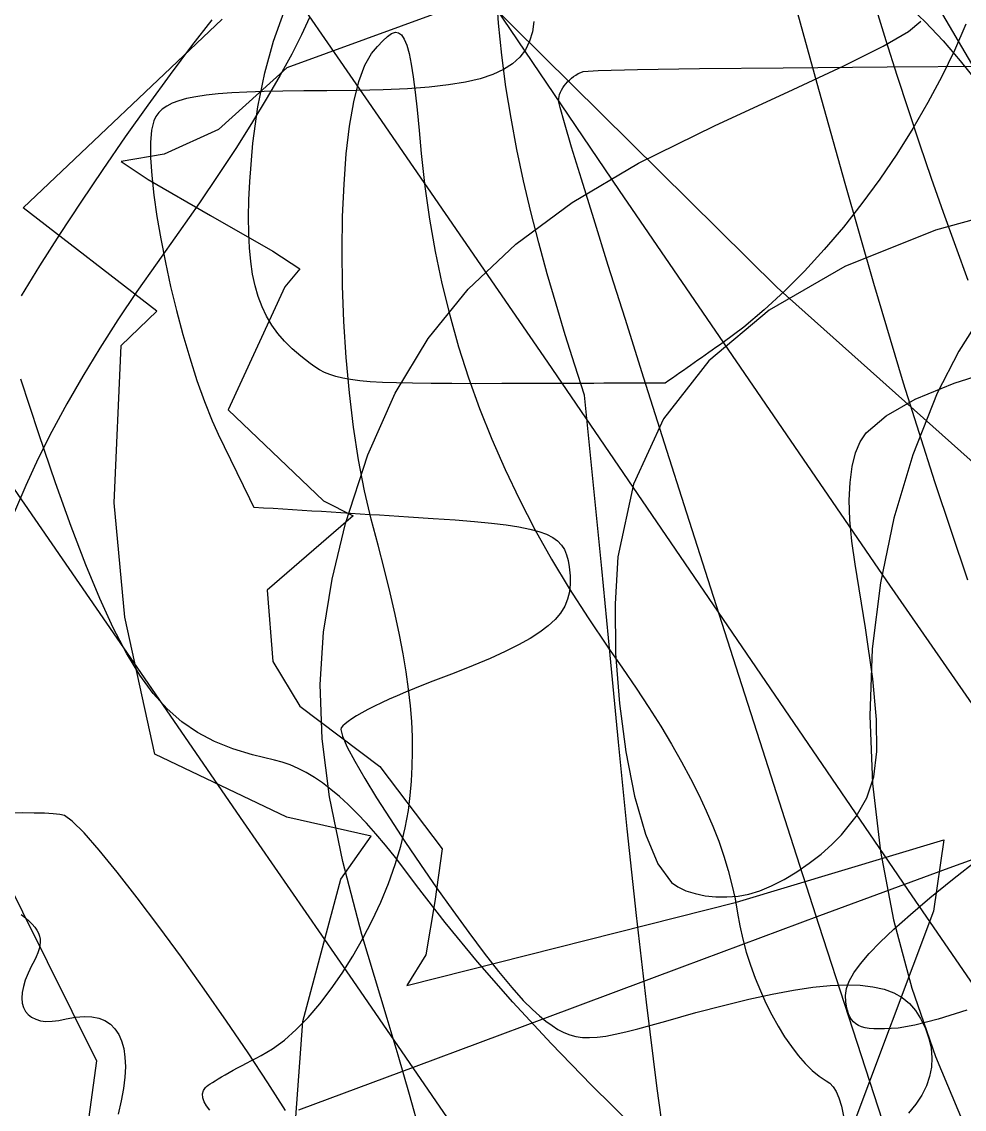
# Model space of a CAD drawing. Extents: x -75 to 75, y -75 to 75.
# Drawn here: x -58.71 to -40.17, y -34.69 to -13.3 of the extents above; entities that cross this region are included whole.
import ezdxf

# ---------------------------------------------------------------- set-up
doc = ezdxf.new("R2010")
doc.units = 0
for name, color, linetype in [('butterfly', 7, 'CONTINUOUS'), ('crown', 7, 'CONTINUOUS'), ('heart', 7, 'CONTINUOUS'), ('hellokitty', 7, 'CONTINUOUS'), ('ironman', 7, 'CONTINUOUS'), ('mushroom', 7, 'CONTINUOUS'), ('nes', 7, 'CONTINUOUS'), ('skullbones', 7, 'CONTINUOUS'), ('stormtrooper', 7, 'CONTINUOUS'), ('thundercats', 7, 'CONTINUOUS'), ('wolf', 7, 'CONTINUOUS')]:
    doc.layers.add(name, color=color, linetype=linetype)

msp = doc.modelspace()

# ---------------------------------------------------------------- linework, layer by layer
at = {"layer": 'butterfly', "color": 7}
for p, q in [((-41.266556, -13.495119), (-41.019087, -13.289701)), ((-41.762502, -13.78138), (-41.266556, -13.495119)), ((-42.539372, -14.169946), (-41.762502, -13.78138)), ((-43.62962, -14.682284), (-42.539372, -14.169946)), ((-45.065696, -15.339853), (-43.62962, -14.682284)), ((-46.57723, -16.084818), (-45.065696, -15.339853)), ((-47.878706, -16.855844), (-46.57723, -16.084818)), ((-48.989073, -17.673337), (-47.878706, -16.855844)), ((-38.642869, -16.822555), (-40.732733, -17.399841)), ((-40.732733, -17.399841), (-42.519318, -18.115562)), ((-49.927279, -18.5577), (-48.989073, -17.673337)), ((-42.519318, -18.115562), (-44.004842, -18.971252)), ((-50.712266, -19.52934), (-49.927279, -18.5577)), ((-44.004842, -18.971252), (-45.19153, -19.968456)), ((-51.362983, -20.608671), (-50.712266, -19.52934)), ((-45.19153, -19.968456), (-46.081597, -21.10871)), ((-40.367788, -20.410184), (-39.395465, -20.099711)), ((-41.131239, -20.72544), (-40.367788, -20.410184)), ((-51.898375, -21.816094), (-51.362983, -20.608671)), ((-41.702318, -21.050208), (-41.131239, -20.72544)), ((-46.081597, -21.10871), (-46.677267, -22.393552)), ((-42.097534, -21.38921), (-41.702318, -21.050208)), ((-42.30755, -21.781141), (-42.215178, -21.560149)), ((-42.215178, -21.560149), (-42.097534, -21.38921)), ((-42.374349, -22.048764), (-42.30755, -21.781141)), ((-52.337389, -23.172014), (-51.898375, -21.816094)), ((-42.415285, -22.359609), (-42.374349, -22.048764)), ((-46.677267, -22.393552), (-46.98076, -23.824525)), ((-42.430073, -22.710267), (-42.415285, -22.359609)), ((-42.418389, -23.097326), (-42.430073, -22.710267)), ((-52.603874, -24.266483), (-52.337389, -23.172014)), ((-42.379979, -23.517375), (-42.418389, -23.097326)), ((-42.314529, -23.966997), (-42.379979, -23.517375)), ((-46.98076, -23.824525), (-47.037176, -24.749385)), ((-42.108541, -25.221111), (-42.314529, -23.966997)), ((-52.772609, -25.306559), (-52.603874, -24.266483)), ((-47.037176, -24.749385), (-47.025379, -25.726452)), ((-41.966944, -26.226764), (-42.108541, -25.221111)), ((-52.839854, -26.33691), (-52.772609, -25.306559)), ((-47.025379, -25.726452), (-46.952586, -26.711848)), ((-41.891774, -27.024059), (-41.966944, -26.226764)), ((-52.801878, -27.4022), (-52.839854, -26.33691)), ((-46.952586, -26.711848), (-46.826029, -27.661684)), ((-41.885057, -27.653115), (-41.891774, -27.024059)), ((-52.654939, -28.547105), (-52.801878, -27.4022)), ((-46.826029, -27.661684), (-46.652925, -28.532082)), ((-41.948803, -28.154043), (-41.885057, -27.653115)), ((-42.085043, -28.566948), (-41.948803, -28.154043)), ((-52.395303, -29.816287), (-52.654939, -28.547105)), ((-46.652925, -28.532082), (-46.440502, -29.279156)), ((-42.295801, -28.931952), (-42.085043, -28.566948)), ((-42.583103, -29.289161), (-42.295801, -28.931952)), ((-46.440502, -29.279156), (-46.195988, -29.859018)), ((-42.770388, -29.481667), (-42.583103, -29.289161)), ((-42.984321, -29.67055), (-42.770388, -29.481667)), ((-43.217409, -29.851011), (-42.984321, -29.67055)), ((-52.019234, -31.254421), (-52.395303, -29.816287)), ((-46.195988, -29.859018), (-45.926601, -30.227789)), ((-43.462171, -30.018251), (-43.217409, -29.851011)), ((-43.711122, -30.167473), (-43.462171, -30.018251)), ((-45.926601, -30.227789), (-45.800939, -30.316737)), ((-45.800939, -30.316737), (-45.644497, -30.390431)), ((-44.191642, -30.392669), (-43.956774, -30.29388)), ((-43.956774, -30.29388), (-43.711122, -30.167473)), ((-45.644497, -30.390431), (-45.463505, -30.447914)), ((-45.463505, -30.447914), (-45.264189, -30.488244)), ((-45.264189, -30.488244), (-45.052776, -30.510483)), ((-45.052776, -30.510483), (-44.835496, -30.513672)), ((-44.835496, -30.513672), (-44.618574, -30.496823)), ((-44.618574, -30.496823), (-44.408237, -30.459048)), ((-44.408237, -30.459048), (-44.191642, -30.392669)), ((-51.522991, -32.906171), (-52.019234, -31.254421)), ((-51.30408, -33.622892), (-51.522991, -32.906171)), ((-51.078031, -34.40047), (-51.30408, -33.622892)), ((-50.851356, -35.214092), (-51.078031, -34.40047))]:
    msp.add_line(p, q, dxfattribs=at)
at = {"layer": 'crown', "color": 7}
for p, q in [((-47.806861, -14.350546), (-47.760385, -14.323057)), ((-47.760385, -14.323057), (-47.712266, -14.298645)), ((-47.712266, -14.298645), (-47.662764, -14.277648)), ((-47.662764, -14.277648), (-47.367094, -14.258654)), ((-47.367094, -14.258654), (-46.596695, -14.240197)), ((-46.596695, -14.240197), (-45.376146, -14.22236)), ((-45.376146, -14.22236), (-43.730017, -14.205258)), ((-43.730017, -14.205258), (-41.682893, -14.188973)), ((-41.682893, -14.188973), (-39.259343, -14.173592)), ((-48.037392, -14.563959), (-48.005969, -14.524112)), ((-48.005969, -14.524112), (-47.971416, -14.485578)), ((-47.971416, -14.485578), (-47.93398, -14.448655)), ((-47.93398, -14.448655), (-47.89391, -14.413645)), ((-47.89391, -14.413645), (-47.851452, -14.380837)), ((-47.851452, -14.380837), (-47.806861, -14.350546)), ((-48.138794, -14.772617), (-48.126771, -14.730623)), ((-48.126771, -14.730623), (-48.110374, -14.688459)), ((-48.110374, -14.688459), (-48.089857, -14.646433)), ((-48.089857, -14.646433), (-48.065444, -14.604836)), ((-48.065444, -14.604836), (-48.037392, -14.563959)), ((-48.148728, -14.854944), (-48.146188, -14.814158)), ((-48.119112, -14.986203), (-48.148728, -14.854944)), ((-48.146188, -14.814158), (-48.138794, -14.772617)), ((-48.032176, -15.293196), (-48.119112, -14.986203)), ((-47.890859, -15.766692), (-48.032176, -15.293196)), ((-47.698093, -16.397453), (-47.890859, -15.766692)), ((-47.456804, -17.176245), (-47.698093, -16.397453)), ((-47.169922, -18.093823), (-47.456804, -17.176245)), ((-46.840374, -19.14096), (-47.169922, -18.093823)), ((-46.471089, -20.308409), (-46.840374, -19.14096)), ((-46.064991, -21.586944), (-46.471089, -20.308409)), ((-45.62501, -22.967321), (-46.064991, -21.586944)), ((-45.15408, -24.440309), (-45.62501, -22.967321)), ((-44.655119, -25.99666), (-45.15408, -24.440309)), ((-44.131058, -27.627148), (-44.655119, -25.99666)), ((-43.584834, -29.322536), (-44.131058, -27.627148)), ((-43.019365, -31.073581), (-43.584834, -29.322536)), ((-42.437583, -32.871052), (-43.019365, -31.073581)), ((-41.369607, -36.164478), (-42.437583, -32.871052))]:
    msp.add_line(p, q, dxfattribs=at)
at = {"layer": 'heart', "color": 7}
for p, q in [((-58.605194, -3.937892), (-43.850264, -18.525253)), ((-43.850264, -18.525253), (-38.682069, -23.146642))]:
    msp.add_line(p, q, dxfattribs=at)
at = {"layer": 'hellokitty', "color": 7}
for p, q in [((-48.632804, -13.295289), (-48.664374, -13.501367)), ((-48.664374, -13.501367), (-48.719909, -13.686959)), ((-48.801799, -13.852996), (-48.91243, -14.000409)), ((-48.719909, -13.686959), (-48.801799, -13.852996)), ((-48.91243, -14.000409), (-49.054196, -14.130122)), ((-49.229481, -14.24307), (-49.440677, -14.34018)), ((-49.054196, -14.130122), (-49.229481, -14.24307)), ((-49.980356, -14.49061), (-50.313615, -14.54579)), ((-49.690172, -14.422382), (-49.980356, -14.49061)), ((-49.440677, -14.34018), (-49.690172, -14.422382)), ((-55.079745, -14.74744), (-55.286052, -14.7782)), ((-54.844154, -14.721843), (-55.079745, -14.74744)), ((-54.577389, -14.701099), (-54.844154, -14.721843)), ((-54.277556, -14.684872), (-54.577389, -14.701099)), ((-53.942765, -14.672821), (-54.277556, -14.684872)), ((-53.571115, -14.664608), (-53.942765, -14.672821)), ((-53.160721, -14.659923), (-53.571115, -14.664608)), ((-52.709685, -14.658512), (-53.160721, -14.659923)), ((-52.125205, -14.654617), (-52.709685, -14.658512)), ((-51.595748, -14.642341), (-52.125205, -14.654617)), ((-51.118922, -14.620723), (-51.595748, -14.642341)), ((-50.692344, -14.588848), (-51.118922, -14.620723)), ((-50.313615, -14.54579), (-50.692344, -14.588848)), ((-55.856324, -14.959528), (-55.944618, -15.021077)), ((-55.748214, -14.904793), (-55.856324, -14.959528)), ((-55.618394, -14.856547), (-55.748214, -14.904793)), ((-55.46497, -14.81446), (-55.618394, -14.856547)), ((-55.286052, -14.7782), (-55.46497, -14.81446)), ((-56.069326, -15.165945), (-56.109529, -15.24992)), ((-56.014987, -15.089773), (-56.069326, -15.165945)), ((-55.944618, -15.021077), (-56.014987, -15.089773)), ((-56.109529, -15.24992), (-56.154439, -15.432961)), ((-56.154439, -15.432961), (-56.175379, -15.677955)), ((-56.175379, -15.677955), (-56.173968, -15.977526)), ((-56.173968, -15.977526), (-56.15156, -16.324306)), ((-56.15156, -16.324306), (-56.109774, -16.710931)), ((-56.109774, -16.710931), (-56.050155, -17.130022)), ((-56.050155, -17.130022), (-55.974231, -17.574215)), ((-55.974231, -17.574215), (-55.883545, -18.036136)), ((-55.883545, -18.036136), (-55.779628, -18.508421)), ((-55.779628, -18.508421), (-55.664018, -18.983695)), ((-55.664018, -18.983695), (-55.538246, -19.454588)), ((-55.538246, -19.454588), (-55.403849, -19.913733)), ((-55.403849, -19.913733), (-55.262365, -20.353759)), ((-55.262365, -20.353759), (-55.115325, -20.767297)), ((-55.115325, -20.767297), (-54.964268, -21.146973)), ((-54.964268, -21.146973), (-54.810725, -21.485423)), ((-54.810725, -21.485423), (-54.769117, -21.570482)), ((-54.769117, -21.570482), (-54.727509, -21.655538)), ((-54.727509, -21.655538), (-54.685904, -21.740597)), ((-54.685904, -21.740597), (-54.644296, -21.825656)), ((-54.644296, -21.825656), (-54.602688, -21.910712)), ((-54.602688, -21.910712), (-54.56108, -21.995771)), ((-54.56108, -21.995771), (-54.519472, -22.08083)), ((-54.519472, -22.08083), (-54.477866, -22.165889)), ((-54.477866, -22.165889), (-54.436258, -22.250945)), ((-54.436258, -22.250945), (-54.39465, -22.336004)), ((-54.39465, -22.336004), (-54.353042, -22.421063)), ((-54.353042, -22.421063), (-54.311434, -22.506119)), ((-54.311434, -22.506119), (-54.269826, -22.591178)), ((-54.269826, -22.591178), (-54.228221, -22.676237)), ((-54.228221, -22.676237), (-54.186613, -22.761293)), ((-54.186613, -22.761293), (-54.145005, -22.846352)), ((-54.145005, -22.846352), (-53.95459, -22.858262)), ((-53.95459, -22.858262), (-53.764172, -22.870171)), ((-53.764172, -22.870171), (-53.573756, -22.882081)), ((-53.573756, -22.882081), (-53.383338, -22.893991)), ((-53.383338, -22.893991), (-53.192923, -22.905901)), ((-53.192923, -22.905901), (-53.002505, -22.91781)), ((-53.002505, -22.91781), (-52.812089, -22.92972)), ((-52.812089, -22.92972), (-52.621674, -22.94163)), ((-52.621674, -22.94163), (-52.431256, -22.95354)), ((-52.431256, -22.95354), (-52.24084, -22.96545)), ((-52.24084, -22.96545), (-52.050422, -22.977359)), ((-52.050422, -22.977359), (-51.860007, -22.989269)), ((-51.860007, -22.989269), (-51.669589, -23.001179)), ((-51.669589, -23.001179), (-51.479173, -23.013089)), ((-51.479173, -23.013089), (-51.288755, -23.024998)), ((-51.288755, -23.024998), (-51.09834, -23.036908)), ((-51.09834, -23.036908), (-50.614679, -23.06824)), ((-50.614679, -23.06824), (-50.18396, -23.098994)), ((-50.18396, -23.098994), (-49.803013, -23.13016)), ((-49.803013, -23.13016), (-49.46867, -23.162723)), ((-49.46867, -23.162723), (-49.177764, -23.197676)), ((-49.177764, -23.197676), (-48.92712, -23.236002)), ((-48.92712, -23.236002), (-48.713573, -23.278694)), ((-48.713573, -23.278694), (-48.533953, -23.326736)), ((-48.533953, -23.326736), (-48.385092, -23.381118)), ((-48.385092, -23.381118), (-48.263818, -23.442828)), ((-48.263818, -23.442828), (-48.166965, -23.512856)), ((-48.166965, -23.512856), (-48.091364, -23.592186)), ((-48.091364, -23.592186), (-48.033844, -23.681811)), ((-48.033844, -23.681811), (-47.991237, -23.782714)), ((-47.991237, -23.782714), (-47.960373, -23.895888)), ((-47.960373, -23.895888), (-47.938078, -24.022318)), ((-47.938078, -24.022318), (-47.919677, -24.197804)), ((-47.917701, -24.361566), (-47.933872, -24.515126)), ((-47.919677, -24.197804), (-47.917701, -24.361566)), ((-47.933872, -24.515126), (-47.970053, -24.659996)), ((-48.028044, -24.79769), (-48.109649, -24.929725)), ((-47.970053, -24.659996), (-48.028044, -24.79769)), ((-48.109649, -24.929725), (-48.216679, -25.057616)), ((-48.350938, -25.182881), (-48.51424, -25.30703)), ((-48.216679, -25.057616), (-48.350938, -25.182881)), ((-48.708386, -25.431583), (-48.935188, -25.558053)), ((-48.51424, -25.30703), (-48.708386, -25.431583)), ((-48.935188, -25.558053), (-49.196453, -25.687957)), ((-49.493991, -25.822808), (-49.829604, -25.964126)), ((-49.196453, -25.687957), (-49.493991, -25.822808)), ((-49.829604, -25.964126), (-50.205107, -26.113421)), ((-50.622304, -26.272213), (-50.806579, -26.342529)), ((-50.205107, -26.113421), (-50.622304, -26.272213)), ((-51.158699, -26.485006), (-51.324691, -26.556197)), ((-50.985685, -26.413621), (-51.158699, -26.485006)), ((-50.806579, -26.342529), (-50.985685, -26.413621)), ((-51.631895, -26.69606), (-51.771254, -26.76376)), ((-51.482732, -26.62671), (-51.631895, -26.69606)), ((-51.324691, -26.556197), (-51.482732, -26.62671)), ((-52.016852, -26.89227), (-52.121232, -26.952109)), ((-51.899882, -26.829323), (-52.016852, -26.89227)), ((-51.771254, -26.76376), (-51.899882, -26.829323)), ((-52.394344, -27.150718), (-52.421889, -27.187754)), ((-52.349583, -27.10815), (-52.394344, -27.150718)), ((-52.288527, -27.060536), (-52.349583, -27.10815)), ((-52.212099, -27.008362), (-52.288527, -27.060536)), ((-52.121232, -26.952109), (-52.212099, -27.008362)), ((-52.421889, -27.187754), (-52.431259, -27.218773)), ((-52.431259, -27.218773), (-52.398312, -27.353373)), ((-52.398312, -27.353373), (-52.304338, -27.565691)), ((-52.304338, -27.565691), (-52.156625, -27.845063)), ((-52.156625, -27.845063), (-51.962468, -28.180832)), ((-51.962468, -28.180832), (-51.729155, -28.562328)), ((-51.729155, -28.562328), (-51.463981, -28.978894)), ((-58.701742, -28.861983), (-58.968536, -28.865878)), ((-58.465122, -28.86283), (-58.701742, -28.861983)), ((-58.261171, -28.868333), (-58.465122, -28.86283)), ((-58.092396, -28.878691), (-58.261171, -28.868333)), ((-57.961293, -28.894016), (-58.092396, -28.878691)), ((-57.870361, -28.914448), (-57.961293, -28.894016)), ((-57.716417, -29.019726), (-57.870361, -28.914448)), ((-57.483773, -29.251405), (-57.716417, -29.019726)), ((-51.463981, -28.978894), (-51.174238, -29.419863)), ((-57.184657, -29.592174), (-57.483773, -29.251405)), ((-51.174238, -29.419863), (-50.867217, -29.874571)), ((-56.831303, -30.024725), (-57.184657, -29.592174)), ((-50.867217, -29.874571), (-50.550211, -30.332361)), ((-56.435938, -30.531751), (-56.831303, -30.024725)), ((-50.550211, -30.332361), (-50.230512, -30.782565)), ((-56.010793, -31.095939), (-56.435938, -30.531751)), ((-50.230512, -30.782565), (-49.915411, -31.21452)), ((-55.568094, -31.699985), (-56.010793, -31.095939)), ((-49.915411, -31.21452), (-49.612203, -31.617567)), ((-49.612203, -31.617567), (-49.328174, -31.981038)), ((-55.120074, -32.326574), (-55.568094, -31.699985)), ((-49.328174, -31.981038), (-49.070621, -32.294274)), ((-43.529696, -32.346003), (-43.148337, -32.289267)), ((-43.148337, -32.289267), (-42.802886, -32.254035)), ((-42.802886, -32.254035), (-42.49162, -32.240291)), ((-42.49162, -32.240291), (-42.212827, -32.248023)), ((-42.212827, -32.248023), (-41.964782, -32.2772)), ((-41.964782, -32.2772), (-41.745766, -32.327808)), ((-54.678964, -32.958402), (-55.120074, -32.326574)), ((-49.070621, -32.294274), (-48.846836, -32.546612)), ((-44.407012, -32.524054), (-43.94868, -32.424257)), ((-43.94868, -32.424257), (-43.529696, -32.346003)), ((-41.745766, -32.327808), (-41.554061, -32.399834)), ((-41.554061, -32.399834), (-41.387951, -32.49326)), ((-41.387951, -32.49326), (-41.245711, -32.608066)), ((-48.846836, -32.546612), (-48.664108, -32.727386)), ((-45.448587, -32.788332), (-44.906407, -32.645406)), ((-44.906407, -32.645406), (-44.407012, -32.524054)), ((-41.245711, -32.608066), (-41.125623, -32.744235)), ((-48.664108, -32.727386), (-48.525653, -32.84763)), ((-48.525653, -32.84763), (-48.397482, -32.95254)), ((-46.03527, -32.952851), (-45.448587, -32.788332)), ((-41.125623, -32.744235), (-41.02597, -32.901752)), ((-41.02597, -32.901752), (-40.931744, -33.100131)), ((-54.256988, -33.578159), (-54.678964, -32.958402)), ((-48.397482, -32.95254), (-48.276654, -33.042372)), ((-48.276654, -33.042372), (-48.160226, -33.117378)), ((-48.160226, -33.117378), (-48.045254, -33.17781)), ((-46.824875, -33.166888), (-46.590619, -33.107509)), ((-46.590619, -33.107509), (-46.328398, -33.036078)), ((-46.328398, -33.036078), (-46.03527, -32.952851)), ((-40.931744, -33.100131), (-40.863353, -33.295186)), ((-48.045254, -33.17781), (-47.928795, -33.223922)), ((-47.928795, -33.223922), (-47.807914, -33.255963)), ((-47.807914, -33.255963), (-47.679661, -33.274195)), ((-47.679661, -33.274195), (-47.541095, -33.278851)), ((-47.541095, -33.278851), (-47.389277, -33.270187)), ((-47.389277, -33.270187), (-47.221261, -33.248484)), ((-47.221261, -33.248484), (-47.034109, -33.213963)), ((-47.034109, -33.213963), (-46.824875, -33.166888)), ((-40.863353, -33.295186), (-40.820935, -33.487148)), ((-40.820935, -33.487148), (-40.804623, -33.676254)), ((-53.866378, -34.168537), (-54.256988, -33.578159)), ((-40.804623, -33.676254), (-40.814557, -33.862732)), ((-40.814557, -33.862732), (-40.850854, -34.046818)), ((-53.519364, -34.712224), (-53.866378, -34.168537)), ((-40.850854, -34.046818), (-40.913657, -34.228741)), ((-41.003101, -34.408739), (-41.119321, -34.587045)), ((-40.913657, -34.228741), (-41.003101, -34.408739)), ((-41.119321, -34.587045), (-41.262447, -34.763891))]:
    msp.add_line(p, q, dxfattribs=at)
at = {"layer": 'ironman', "color": 7}
for p, q in [((-43.613761, -12.539181), (-43.067422, -14.509646)), ((-49.32989, -13.331402), (-49.373765, -12.703395)), ((-41.701994, -13.677925), (-41.911205, -12.997719)), ((-41.307334, -12.950289), (-40.93652, -13.304478)), ((-49.265817, -13.956851), (-49.32989, -13.331402)), ((-40.93652, -13.304478), (-40.584069, -13.679272)), ((-41.487479, -14.356472), (-41.701994, -13.677925)), ((-40.584069, -13.679272), (-40.247226, -14.07164)), ((-49.18298, -14.579662), (-49.265817, -13.956851)), ((-40.247226, -14.07164), (-39.923226, -14.478542)), ((-43.067422, -14.509646), (-42.516137, -16.478704)), ((-41.267679, -15.033326), (-41.487479, -14.356472)), ((-49.08281, -15.199749), (-49.18298, -14.579662)), ((-41.042615, -15.708447), (-41.267679, -15.033326)), ((-48.966749, -15.817037), (-49.08281, -15.199749)), ((-48.83623, -16.431435), (-48.966749, -15.817037)), ((-40.812314, -16.381801), (-41.042615, -15.708447)), ((-48.692689, -17.042867), (-48.83623, -16.431435)), ((-40.576791, -17.053343), (-40.812314, -16.381801)), ((-42.516137, -16.478704), (-41.952093, -18.443154)), ((-48.537563, -17.651245), (-48.692689, -17.042867)), ((-40.336069, -17.723042), (-40.576791, -17.053343)), ((-48.372285, -18.25649), (-48.537563, -17.651245)), ((-40.090169, -18.390862), (-40.336069, -17.723042)), ((-48.198295, -18.858521), (-48.372285, -18.25649)), ((-41.952093, -18.443154), (-41.36747, -20.399796)), ((-48.017024, -19.457249), (-48.198295, -18.858521)), ((-47.82991, -20.052597), (-48.017024, -19.457249)), ((-47.638391, -20.644482), (-47.82991, -20.052597)), ((-41.36747, -20.399796), (-40.754458, -22.345427)), ((-47.465962, -22.348023), (-47.638391, -20.644482)), ((-47.299795, -24.053602), (-47.465962, -22.348023)), ((-40.754458, -22.345427), (-40.105237, -24.276846)), ((-47.135824, -25.760372), (-47.299795, -24.053602)), ((-46.969979, -27.467489), (-47.135824, -25.760372)), ((-46.798193, -29.174115), (-46.969979, -27.467489)), ((-46.616397, -30.879407), (-46.798193, -29.174115)), ((-46.420526, -32.582519), (-46.616397, -30.879407)), ((-46.206512, -34.282611), (-46.420526, -32.582519)), ((-45.970283, -35.97884), (-46.206512, -34.282611))]:
    msp.add_line(p, q, dxfattribs=at)
at = {"layer": 'mushroom', "color": 7}
for p, q in [((-53.754703, -13.682782), (-53.54515, -13.102302)), ((-40.138147, -13.3528), (-40.359903, -13.864819)), ((-53.928131, -14.307834), (-53.754703, -13.682782)), ((-40.359903, -13.864819), (-40.608639, -14.37907)), ((-54.064682, -14.976517), (-53.928131, -14.307834)), ((-40.608639, -14.37907), (-40.882189, -14.892491)), ((-40.882189, -14.892491), (-41.178393, -15.402012)), ((-54.163609, -15.687878), (-54.064682, -14.976517)), ((-41.178393, -15.402012), (-41.495083, -15.904577)), ((-54.224163, -16.44098), (-54.163609, -15.687878)), ((-41.495083, -15.904577), (-41.8301, -16.397117)), ((-54.23977, -16.805684), (-54.224163, -16.44098)), ((-41.8301, -16.397117), (-42.181278, -16.876567)), ((-54.246007, -17.143772), (-54.23977, -16.805684)), ((-42.181278, -16.876567), (-42.546456, -17.339866)), ((-54.24231, -17.456929), (-54.246007, -17.143772)), ((-54.228142, -17.74683), (-54.24231, -17.456929)), ((-42.546456, -17.339866), (-42.923471, -17.783951)), ((-54.20294, -18.015156), (-54.228142, -17.74683)), ((-42.923471, -17.783951), (-43.310161, -18.205758)), ((-54.166129, -18.263591), (-54.20294, -18.015156)), ((-54.117167, -18.493808), (-54.166129, -18.263591)), ((-43.310161, -18.205758), (-43.70436, -18.602221)), ((-54.055493, -18.707492), (-54.117167, -18.493808)), ((-43.70436, -18.602221), (-44.103905, -18.970275)), ((-53.980548, -18.906323), (-54.055493, -18.707492)), ((-53.891784, -19.091978), (-53.980548, -18.906323)), ((-44.103905, -18.970275), (-44.506636, -19.306862)), ((-53.788637, -19.26614), (-53.891784, -19.091978)), ((-53.670556, -19.430486), (-53.788637, -19.26614)), ((-53.53698, -19.586696), (-53.670556, -19.430486)), ((-44.506636, -19.306862), (-44.910386, -19.608916)), ((-53.387354, -19.736452), (-53.53698, -19.586696)), ((-44.981523, -19.658937), (-45.052657, -19.708961)), ((-44.910386, -19.608916), (-44.981523, -19.658937)), ((-53.221125, -19.881435), (-53.387354, -19.736452)), ((-53.037732, -20.023322), (-53.221125, -19.881435)), ((-45.266068, -19.859027), (-45.337202, -19.909051)), ((-45.194931, -19.809006), (-45.266068, -19.859027)), ((-45.123794, -19.758982), (-45.194931, -19.809006)), ((-45.052657, -19.708961), (-45.123794, -19.758982)), ((-52.944832, -20.088473), (-53.037732, -20.023322)), ((-52.851572, -20.146275), (-52.944832, -20.088473)), ((-45.550613, -20.059117), (-45.621747, -20.109138)), ((-45.479476, -20.009093), (-45.550613, -20.059117)), ((-45.408339, -19.959072), (-45.479476, -20.009093)), ((-45.337202, -19.909051), (-45.408339, -19.959072)), ((-52.753949, -20.197146), (-52.851572, -20.146275)), ((-52.64796, -20.241503), (-52.753949, -20.197146)), ((-52.529605, -20.279766), (-52.64796, -20.241503)), ((-52.394883, -20.312357), (-52.529605, -20.279766)), ((-52.239788, -20.339705), (-52.394883, -20.312357)), ((-45.906292, -20.309228), (-45.977429, -20.359251)), ((-45.835158, -20.259207), (-45.906292, -20.309228)), ((-45.764021, -20.209183), (-45.835158, -20.259207)), ((-45.692884, -20.159162), (-45.764021, -20.209183)), ((-45.621747, -20.109138), (-45.692884, -20.159162)), ((-52.060323, -20.362198), (-52.239788, -20.339705)), ((-51.852483, -20.380288), (-52.060323, -20.362198)), ((-51.612267, -20.394371), (-51.852483, -20.380288)), ((-51.335675, -20.404898), (-51.612267, -20.394371)), ((-51.018702, -20.412264), (-51.335675, -20.404898)), ((-50.657348, -20.416893), (-51.018702, -20.412264)), ((-50.247612, -20.41915), (-50.657348, -20.416893)), ((-49.78549, -20.419433), (-50.247612, -20.41915)), ((-49.266983, -20.418304), (-49.78549, -20.419433)), ((-49.065832, -20.417739), (-49.266983, -20.418304)), ((-48.864681, -20.417175), (-49.065832, -20.417739)), ((-48.66353, -20.41661), (-48.864681, -20.417175)), ((-48.462379, -20.416046), (-48.66353, -20.41661)), ((-48.261228, -20.415481), (-48.462379, -20.416046)), ((-48.060077, -20.414917), (-48.261228, -20.415481)), ((-47.858926, -20.414353), (-48.060077, -20.414917)), ((-47.657774, -20.413788), (-47.858926, -20.414353)), ((-47.456623, -20.413224), (-47.657774, -20.413788)), ((-47.255472, -20.412659), (-47.456623, -20.413224)), ((-47.054321, -20.412095), (-47.255472, -20.412659)), ((-46.85317, -20.41153), (-47.054321, -20.412095)), ((-46.652019, -20.410966), (-46.85317, -20.41153)), ((-46.450868, -20.410401), (-46.652019, -20.410966)), ((-46.249717, -20.409837), (-46.450868, -20.410401)), ((-46.048566, -20.409273), (-46.249717, -20.409837)), ((-45.977429, -20.359251), (-46.048566, -20.409273))]:
    msp.add_line(p, q, dxfattribs=at)
at = {"layer": 'nes', "color": 7}
for p, q in [((-46.949611, -16.622878), (-51.495777, -9.902475)), ((-54.734169, -10.761545), (-51.695144, -15.157137)), ((-51.695144, -15.157137), (-48.367521, -19.999475)), ((-41.692912, -24.293472), (-46.949611, -16.622878)), ((-58.648899, -22.7898), (-60.801374, -19.667903)), ((-48.367521, -19.999475), (-44.825813, -25.182043)), ((-56.496427, -25.911697), (-58.648899, -22.7898)), ((-36.376734, -31.969258), (-41.692912, -24.293472)), ((-44.825813, -25.182043), (-41.286814, -30.363942)), ((-54.343955, -29.033594), (-56.496427, -25.911697)), ((-52.191483, -32.155488), (-54.343955, -29.033594)), ((-41.286814, -30.363942), (-37.966958, -35.204358)), ((-50.039008, -35.277385), (-52.191483, -32.155488))]:
    msp.add_line(p, q, dxfattribs=at)
at = {"layer": 'skullbones', "color": 7}
for p, q in [((-40.461839, -29.940851), (-38.138416, -29.100859)), ((-43.006145, -30.875317), (-40.461839, -29.940851)), ((-45.714387, -31.884284), (-43.006145, -30.875317)), ((-48.418654, -32.896779), (-45.714387, -31.884284)), ((-50.951576, -33.841346), (-48.418654, -32.896779)), ((-53.256996, -34.697314), (-50.951576, -33.841346))]:
    msp.add_line(p, q, dxfattribs=at)
at = {"layer": 'stormtrooper', "color": 7}
for p, q in [((-53.046241, -13.217573), (-53.205482, -13.560829)), ((-55.363835, -13.779119), (-54.965772, -13.265782)), ((-53.205482, -13.560829), (-53.398172, -13.939156)), ((-51.711471, -13.787938), (-51.607934, -13.675329)), ((-51.607934, -13.675329), (-51.515439, -13.589883)), ((-51.515439, -13.589883), (-51.43296, -13.533682)), ((-51.43296, -13.533682), (-51.35946, -13.50879)), ((-51.35946, -13.50879), (-51.293914, -13.517313)), ((-51.293914, -13.517313), (-51.235288, -13.5613)), ((-51.235288, -13.5613), (-51.182549, -13.642834)), ((-51.182549, -13.642834), (-51.134668, -13.763998)), ((-55.785049, -14.340829), (-55.363835, -13.779119)), ((-51.82708, -13.925637), (-51.711471, -13.787938)), ((-51.134668, -13.763998), (-51.090616, -13.926862)), ((-53.398172, -13.939156), (-53.623498, -14.351023)), ((-51.962248, -14.152877), (-51.82708, -13.925637)), ((-51.090616, -13.926862), (-51.04936, -14.133505)), ((-52.079485, -14.474294), (-51.962248, -14.152877)), ((-51.04936, -14.133505), (-51.009872, -14.386007)), ((-56.22143, -14.939806), (-55.785049, -14.340829)), ((-53.623498, -14.351023), (-53.880659, -14.794899)), ((-52.178788, -14.879563), (-52.079485, -14.474294)), ((-51.009872, -14.386007), (-50.971117, -14.686438)), ((-50.971117, -14.686438), (-50.932066, -15.036882)), ((-56.664998, -15.564945), (-56.22143, -14.939806)), ((-53.880659, -14.794899), (-54.168844, -15.269264)), ((-52.260142, -15.358361), (-52.178788, -14.879563)), ((-50.932066, -15.036882), (-50.891686, -15.43941)), ((-54.168844, -15.269264), (-54.487242, -15.772582)), ((-52.323546, -15.900366), (-52.260142, -15.358361)), ((-57.107765, -16.205141), (-56.664998, -15.564945)), ((-50.891686, -15.43941), (-50.848951, -15.896102)), ((-54.487242, -15.772582), (-54.835047, -16.303329)), ((-52.368986, -16.495248), (-52.323546, -15.900366)), ((-50.848951, -15.896102), (-50.778955, -16.545264)), ((-57.541755, -16.849293), (-57.107765, -16.205141)), ((-54.835047, -16.303329), (-55.211449, -16.859972)), ((-52.396446, -17.132689), (-52.368986, -16.495248)), ((-50.778955, -16.545264), (-50.688158, -17.187472)), ((-57.958984, -17.486291), (-57.541755, -16.849293)), ((-55.211449, -16.859972), (-55.61564, -17.440989)), ((-52.405957, -17.80236), (-52.396446, -17.132689)), ((-50.688158, -17.187472), (-50.57646, -17.822994)), ((-58.351468, -18.105038), (-57.958984, -17.486291)), ((-55.61564, -17.440989), (-56.04681, -18.044846)), ((-52.397462, -18.49394), (-52.405957, -17.80236)), ((-50.57646, -17.822994), (-50.443759, -18.452095)), ((-58.711225, -18.694423), (-58.351468, -18.105038)), ((-56.04681, -18.044846), (-56.442692, -18.605466)), ((-52.37099, -19.197103), (-52.397462, -18.49394)), ((-50.443759, -18.452095), (-50.289951, -19.07505)), ((-56.442692, -18.605466), (-56.818634, -19.164179)), ((-56.818634, -19.164179), (-57.174186, -19.719967)), ((-52.326512, -19.901527), (-52.37099, -19.197103)), ((-50.289951, -19.07505), (-50.114934, -19.692123)), ((-57.174186, -19.719967), (-57.508885, -20.271816)), ((-50.114934, -19.692123), (-49.918609, -20.303586)), ((-52.264025, -20.596883), (-52.326512, -19.901527)), ((-57.508885, -20.271816), (-57.822276, -20.818715)), ((-49.918609, -20.303586), (-49.700871, -20.909706)), ((-52.183527, -21.272853), (-52.264025, -20.596883)), ((-57.822276, -20.818715), (-58.113902, -21.35965)), ((-49.700871, -20.909706), (-49.461623, -21.510752)), ((-58.113902, -21.35965), (-58.383303, -21.893603)), ((-52.085003, -21.919108), (-52.183527, -21.272853)), ((-49.461623, -21.510752), (-49.20076, -22.106992)), ((-58.383303, -21.893603), (-58.630027, -22.419564)), ((-51.968448, -22.525324), (-52.085003, -21.919108)), ((-49.20076, -22.106992), (-48.918179, -22.698693)), ((-58.630027, -22.419564), (-58.853609, -22.936513)), ((-51.833856, -23.08118), (-51.968448, -22.525324)), ((-48.918179, -22.698693), (-48.613782, -23.286127)), ((-51.695818, -23.596496), (-51.833856, -23.08118)), ((-48.613782, -23.286127), (-48.287463, -23.869563)), ((-51.571601, -24.079065), (-51.695818, -23.596496)), ((-48.287463, -23.869563), (-47.939125, -24.449267)), ((-51.460883, -24.531413), (-51.571601, -24.079065)), ((-51.363341, -24.956062), (-51.460883, -24.531413)), ((-47.939125, -24.449267), (-47.56866, -25.025508)), ((-51.278657, -25.355539), (-51.363341, -24.956062)), ((-47.56866, -25.025508), (-47.175973, -25.598557)), ((-51.206507, -25.732362), (-51.278657, -25.355539)), ((-47.175973, -25.598557), (-46.888174, -26.011451)), ((-51.146569, -26.08906), (-51.206507, -25.732362)), ((-51.098523, -26.428155), (-51.146569, -26.08906)), ((-46.888174, -26.011451), (-46.619801, -26.408205)), ((-51.062049, -26.752172), (-51.098523, -26.428155)), ((-46.619801, -26.408205), (-46.370373, -26.789817)), ((-51.036818, -27.063635), (-51.062049, -26.752172)), ((-46.370373, -26.789817), (-46.139394, -27.157296)), ((-51.02251, -27.365065), (-51.036818, -27.063635)), ((-46.139394, -27.157296), (-45.926383, -27.511637)), ((-51.018813, -27.658989), (-51.02251, -27.365065)), ((-45.926383, -27.511637), (-45.730849, -27.853846)), ((-51.025388, -27.94793), (-51.018813, -27.658989)), ((-51.041927, -28.234411), (-51.025388, -27.94793)), ((-45.730849, -27.853846), (-45.552304, -28.184927)), ((-45.552304, -28.184927), (-45.39026, -28.505875)), ((-51.068117, -28.520957), (-51.041927, -28.234411)), ((-51.103626, -28.810091), (-51.068117, -28.520957)), ((-45.39026, -28.505875), (-45.244233, -28.8177)), ((-51.164115, -29.156841), (-51.103626, -28.810091)), ((-45.244233, -28.8177), (-45.113727, -29.121399)), ((-51.250548, -29.513973), (-51.164115, -29.156841)), ((-45.113727, -29.121399), (-44.998262, -29.417978)), ((-44.998262, -29.417978), (-44.897348, -29.708433)), ((-51.360804, -29.877966), (-51.250548, -29.513973)), ((-44.897348, -29.708433), (-44.810494, -29.993773)), ((-51.492777, -30.245304), (-51.360804, -29.877966)), ((-40.396524, -30.169465), (-39.883757, -29.762334)), ((-44.810494, -29.993773), (-44.737215, -30.274997)), ((-51.64435, -30.612467), (-51.492777, -30.245304)), ((-44.737215, -30.274997), (-44.677022, -30.553107)), ((-40.842686, -30.533306), (-40.396524, -30.169465)), ((-44.677022, -30.553107), (-44.629428, -30.829103)), ((-41.226145, -30.857421), (-40.842686, -30.533306)), ((-51.813409, -30.975941), (-51.64435, -30.612467)), ((-58.719034, -30.858243), (-58.635959, -30.926185)), ((-58.635959, -30.926185), (-58.563851, -30.990227)), ((-58.563851, -30.990227), (-58.502468, -31.05124)), ((-51.997844, -31.332201), (-51.813409, -30.975941)), ((-44.629428, -30.829103), (-44.584369, -31.083515)), ((-41.550799, -31.145376), (-41.226145, -30.857421)), ((-58.502468, -31.05124), (-58.451569, -31.110112)), ((-58.451569, -31.110112), (-58.41091, -31.167719)), ((-58.41091, -31.167719), (-58.380246, -31.224945)), ((-44.584369, -31.083515), (-44.525904, -31.340679)), ((-41.820555, -31.400736), (-41.550799, -31.145376)), ((-58.380246, -31.224945), (-58.359334, -31.282668)), ((-58.359334, -31.282668), (-58.347932, -31.341766)), ((-58.345674, -31.403123), (-58.35256, -31.46762)), ((-58.347932, -31.341766), (-58.345674, -31.403123)), ((-52.195541, -31.677737), (-51.997844, -31.332201)), ((-44.525904, -31.340679), (-44.455077, -31.598622)), ((-42.039311, -31.627072), (-41.820555, -31.400736)), ((-58.39241, -31.609546), (-58.424894, -31.688735)), ((-58.368224, -31.536132), (-58.39241, -31.609546)), ((-58.35256, -31.46762), (-58.368224, -31.536132)), ((-44.455077, -31.598622), (-44.372934, -31.855379)), ((-42.210967, -31.827944), (-42.039311, -31.627072)), ((-58.465424, -31.774587), (-58.513757, -31.867977)), ((-58.424894, -31.688735), (-58.465424, -31.774587)), ((-52.404385, -32.009026), (-52.195541, -31.677737)), ((-44.372934, -31.855379), (-44.280511, -32.108978)), ((-42.339432, -32.006924), (-42.210967, -31.827944)), ((-58.584719, -32.012232), (-58.639123, -32.14817)), ((-58.513757, -31.867977), (-58.584719, -32.012232)), ((-52.622264, -32.32255), (-52.404385, -32.009026)), ((-42.4286, -32.167573), (-42.339432, -32.006924)), ((-58.677277, -32.275317), (-58.699487, -32.393201)), ((-58.639123, -32.14817), (-58.677277, -32.275317)), ((-44.280511, -32.108978), (-44.178852, -32.357449)), ((-42.482378, -32.313459), (-42.4286, -32.167573)), ((-58.699487, -32.393201), (-58.706063, -32.501346)), ((-58.706063, -32.501346), (-58.697314, -32.599277)), ((-52.847065, -32.614791), (-52.622264, -32.32255)), ((-44.178852, -32.357449), (-44.069006, -32.598823)), ((-42.504673, -32.448153), (-42.482378, -32.313459)), ((-42.499367, -32.575215), (-42.504673, -32.448153)), ((-58.697314, -32.599277), (-58.673551, -32.686521)), ((-58.673551, -32.686521), (-58.635076, -32.762602)), ((-53.076675, -32.882233), (-52.847065, -32.614791)), ((-44.069006, -32.598823), (-43.95201, -32.831128)), ((-42.484861, -32.662094), (-42.499367, -32.575215)), ((-42.466997, -32.740038), (-42.484861, -32.662094)), ((-58.635076, -32.762602), (-58.582202, -32.827047)), ((-58.582202, -32.827047), (-58.515233, -32.879386)), ((-58.515233, -32.879386), (-58.434481, -32.919137)), ((-58.434481, -32.919137), (-58.34025, -32.945835)), ((-57.97979, -32.942815), (-57.834739, -32.912535)), ((-57.834739, -32.912535), (-57.651571, -32.875773)), ((-57.651571, -32.875773), (-57.483488, -32.860956)), ((-57.483488, -32.860956), (-57.330665, -32.867814)), ((-57.330665, -32.867814), (-57.193273, -32.89598)), ((-57.193273, -32.89598), (-57.071489, -32.945155)), ((-53.308978, -33.121357), (-53.076675, -32.882233)), ((-43.95201, -32.831128), (-43.828908, -33.052396)), ((-42.445096, -32.809397), (-42.466997, -32.740038)), ((-42.418426, -32.870527), (-42.445096, -32.809397)), ((-42.386278, -32.923788), (-42.418426, -32.870527)), ((-42.347952, -32.96953), (-42.386278, -32.923788)), ((-40.681379, -32.916244), (-41.13712, -33.03618)), ((-40.116224, -32.738187), (-40.681379, -32.916244)), ((-58.34025, -32.945835), (-58.232853, -32.958986)), ((-58.232853, -32.958986), (-58.112598, -32.95814)), ((-58.112598, -32.95814), (-57.97979, -32.942815)), ((-57.071489, -32.945155), (-56.965486, -33.015013)), ((-56.965486, -33.015013), (-56.875443, -33.10524)), ((-56.875443, -33.10524), (-56.801526, -33.215518)), ((-53.541865, -33.328644), (-53.308978, -33.121357)), ((-43.828908, -33.052396), (-43.700742, -33.260657)), ((-42.302735, -33.008113), (-42.347952, -32.96953)), ((-42.249917, -33.039894), (-42.302735, -33.008113)), ((-42.188793, -33.065209), (-42.249917, -33.039894)), ((-42.11865, -33.084457), (-42.188793, -33.065209)), ((-42.038781, -33.097947), (-42.11865, -33.084457)), ((-41.948475, -33.106075), (-42.038781, -33.097947)), ((-41.847022, -33.109151), (-41.948475, -33.106075)), ((-41.733718, -33.107458), (-41.847022, -33.109151)), ((-41.607847, -33.101559), (-41.733718, -33.107458)), ((-41.468706, -33.09171), (-41.607847, -33.101559)), ((-41.13712, -33.03618), (-41.468706, -33.09171)), ((-56.801526, -33.215518), (-56.743919, -33.345526)), ((-56.743919, -33.345526), (-56.702788, -33.494946)), ((-53.773217, -33.500576), (-53.541865, -33.328644)), ((-43.700742, -33.260657), (-43.568558, -33.453939)), ((-56.702788, -33.494946), (-56.678319, -33.663461)), ((-54.000928, -33.633636), (-53.773217, -33.500576)), ((-43.568558, -33.453939), (-43.433396, -33.630275)), ((-56.678319, -33.663461), (-56.670671, -33.850749)), ((-54.375761, -33.827057), (-54.284793, -33.77896)), ((-54.284793, -33.77896), (-54.191625, -33.73048)), ((-54.191625, -33.73048), (-54.096818, -33.68193)), ((-54.096818, -33.68193), (-54.000928, -33.633636)), ((-43.433396, -33.630275), (-43.296301, -33.787692)), ((-43.296301, -33.787692), (-43.158311, -33.924223)), ((-56.670671, -33.850749), (-56.680013, -34.056492)), ((-54.706444, -34.009178), (-54.629871, -33.965825)), ((-54.629871, -33.965825), (-54.548859, -33.920808)), ((-54.548859, -33.920808), (-54.46397, -33.874445)), ((-54.46397, -33.874445), (-54.375761, -33.827057)), ((-43.158311, -33.924223), (-43.020474, -34.037897)), ((-56.680013, -34.056492), (-56.706541, -34.280373)), ((-55.071205, -34.239107), (-55.041363, -34.216388)), ((-55.041363, -34.216388), (-55.003164, -34.189746)), ((-55.003164, -34.189746), (-54.95717, -34.159523)), ((-54.95717, -34.159523), (-54.903943, -34.126035)), ((-54.903943, -34.126035), (-54.844038, -34.0896)), ((-54.844038, -34.0896), (-54.778021, -34.05054)), ((-54.778021, -34.05054), (-54.706444, -34.009178)), ((-43.020474, -34.037897), (-42.88383, -34.126743)), ((-42.88383, -34.126743), (-42.811463, -34.177089)), ((-42.811463, -34.177089), (-42.745976, -34.246789)), ((-56.706541, -34.280373), (-56.75043, -34.522074)), ((-55.153944, -34.386001), (-55.13543, -34.318022)), ((-55.149231, -34.460279), (-55.153944, -34.386001)), ((-55.13543, -34.318022), (-55.092146, -34.257621)), ((-55.092146, -34.257621), (-55.071205, -34.239107)), ((-42.745976, -34.246789), (-42.686814, -34.341144)), ((-42.686814, -34.341144), (-42.633409, -34.465466)), ((-56.75043, -34.522074), (-56.811841, -34.781273)), ((-55.122843, -34.539589), (-55.149231, -34.460279)), ((-55.076316, -34.622653), (-55.122843, -34.539589)), ((-55.011207, -34.708194), (-55.076316, -34.622653)), ((-42.633409, -34.465466), (-42.585203, -34.625057)), ((-42.585203, -34.625057), (-42.541627, -34.82522))]:
    msp.add_line(p, q, dxfattribs=at)
at = {"layer": 'thundercats', "color": 7}
for p, q in [((-39.731594, -18.923065), (-40.275772, -19.780659)), ((-40.275772, -19.780659), (-40.699563, -20.603566)), ((-58.372124, -21.408658), (-58.72938, -20.333849)), ((-40.699563, -20.603566), (-41.181249, -21.816963)), ((-58.042508, -22.370169), (-58.372124, -21.408658)), ((-41.181249, -21.816963), (-41.553867, -23.062816)), ((-57.735905, -23.22532), (-58.042508, -22.370169)), ((-41.553867, -23.062816), (-41.818475, -24.336556)), ((-57.447688, -23.981054), (-57.735905, -23.22532)), ((-57.173235, -24.644316), (-57.447688, -23.981054)), ((-41.818475, -24.336556), (-41.976127, -25.633598)), ((-56.907915, -25.222048), (-57.173235, -24.644316)), ((-56.647105, -25.721189), (-56.907915, -25.222048)), ((-41.976127, -25.633598), (-42.027881, -26.949369)), ((-56.386177, -26.148682), (-56.647105, -25.721189)), ((-56.120507, -26.511473), (-56.386177, -26.148682)), ((-55.84547, -26.816502), (-56.120507, -26.511473)), ((-55.556435, -27.07071), (-55.84547, -26.816502)), ((-55.248782, -27.281042), (-55.556435, -27.07071)), ((-42.027881, -26.949369), (-41.974795, -28.279296)), ((-54.917885, -27.454439), (-55.248782, -27.281042)), ((-54.559113, -27.597845), (-54.917885, -27.454439)), ((-54.16784, -27.718199), (-54.559113, -27.597845)), ((-53.739446, -27.822446), (-54.16784, -27.718199)), ((-53.583513, -27.86312), (-53.739446, -27.822446)), ((-53.427303, -27.916911), (-53.583513, -27.86312)), ((-53.270339, -27.984247), (-53.427303, -27.916911)), ((-53.112137, -28.065549), (-53.270339, -27.984247)), ((-52.952215, -28.161245), (-53.112137, -28.065549)), ((-52.790093, -28.271755), (-52.952215, -28.161245)), ((-52.625289, -28.397505), (-52.790093, -28.271755)), ((-52.457319, -28.538918), (-52.625289, -28.397505)), ((-41.974795, -28.279296), (-41.817925, -29.618796)), ((-52.285705, -28.696418), (-52.457319, -28.538918)), ((-52.109963, -28.870427), (-52.285705, -28.696418)), ((-51.929611, -29.061373), (-52.109963, -28.870427)), ((-51.744172, -29.269679), (-51.929611, -29.061373)), ((-51.553158, -29.495767), (-51.744172, -29.269679)), ((-51.356091, -29.740061), (-51.553158, -29.495767)), ((-41.817925, -29.618796), (-41.558326, -30.963297)), ((-51.152487, -30.002985), (-51.356091, -29.740061)), ((-50.941867, -30.284965), (-51.152487, -30.002985)), ((-50.378628, -31.01828), (-50.941867, -30.284965)), ((-41.558326, -30.963297), (-41.197053, -32.308221)), ((-49.743241, -31.786164), (-50.378628, -31.01828)), ((-49.045069, -32.580202), (-49.743241, -31.786164)), ((-41.197053, -32.308221), (-40.735168, -33.648989)), ((-48.293472, -33.391977), (-49.045069, -32.580202)), ((-47.497814, -34.213083), (-48.293472, -33.391977)), ((-40.735168, -33.648989), (-40.173721, -34.98103)), ((-46.667451, -35.035098), (-47.497814, -34.213083))]:
    msp.add_line(p, q, dxfattribs=at)
at = {"layer": 'wolf', "color": 7}
for p, q in [((-47.525582, -12.029578), (-53.491545, -14.2088)), ((-39.884883, -14.352637), (-40.987345, -12.47324)), ((-58.679532, -16.962103), (-54.769058, -13.24978)), ((-53.491545, -14.2088), (-54.840324, -15.418491)), ((-54.840324, -15.418491), (-55.905781, -15.90423)), ((-55.905781, -15.90423), (-56.749837, -16.049924)), ((-56.749837, -16.049924), (-56.223558, -16.407463)), ((-56.223558, -16.407463), (-54.995569, -17.109169)), ((-56.048131, -18.992788), (-58.679532, -16.962103)), ((-54.995569, -17.109169), (-53.767581, -17.810878)), ((-53.767581, -17.810878), (-53.241301, -18.161731)), ((-53.241301, -18.161731), (-53.535837, -18.512584)), ((-53.535837, -18.512584), (-54.644716, -20.930692)), ((-56.749837, -19.666805), (-56.048131, -18.992788)), ((-56.891896, -22.759693), (-56.749837, -19.666805)), ((-54.644716, -20.930692), (-52.77511, -22.722826)), ((-56.681181, -25.014118), (-56.891896, -22.759693)), ((-52.77511, -22.722826), (-52.188742, -23.0193)), ((-52.188742, -23.0193), (-53.882922, -24.477094)), ((-53.882922, -24.477094), (-53.767581, -25.880509)), ((-56.089169, -27.70323), (-56.681181, -25.014118)), ((-53.767581, -25.880509), (-53.241301, -26.761965)), ((-53.241301, -26.761965), (-51.66246, -27.948788)), ((-53.49306, -28.942888), (-56.089169, -27.70323)), ((-51.66246, -27.948788), (-50.435761, -29.565267)), ((-59.590824, -29.019915), (-57.237681, -33.737663)), ((-51.837886, -29.319333), (-53.49306, -28.942888)), ((-52.430443, -30.163984), (-51.837886, -29.319333)), ((-44.645391, -30.617962), (-40.569114, -29.389045)), ((-40.569114, -29.389045), (-40.773229, -30.792457)), ((-50.435761, -29.565267), (-50.582759, -30.600258)), ((-53.178247, -32.965017), (-52.430443, -30.163984)), ((-51.13618, -32.256414), (-44.645391, -30.617962)), ((-50.582759, -30.600258), (-50.756896, -31.652021)), ((-40.773229, -30.792457), (-43.118608, -37.02118)), ((-50.756896, -31.652021), (-51.13618, -32.256414)), ((-53.333495, -35.111278), (-53.178247, -32.965017)), ((-57.237681, -33.737663), (-58.048838, -39.56381))]:
    msp.add_line(p, q, dxfattribs=at)

doc.saveas('drawing.dxf')
